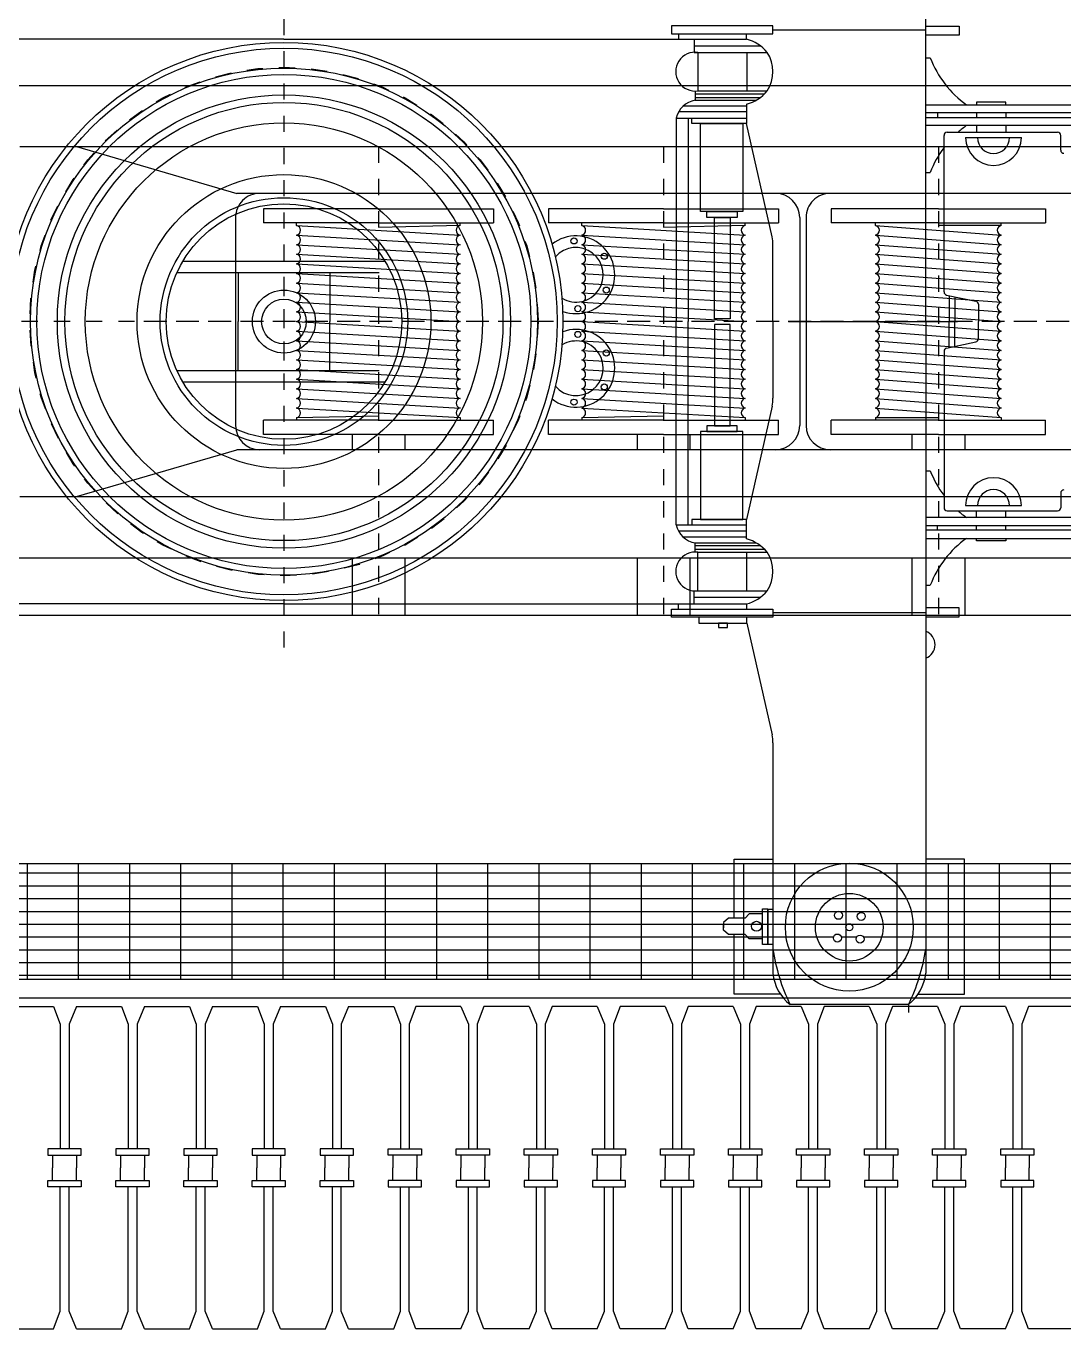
# Model space of a CAD drawing. Header units: millimetres. Extents: x 145 to 546, y 191 to 658.
# Drawn here: x 310.35 to 316.79, y 226.41 to 234.5 of the extents above; entities that cross this region are included whole.
import ezdxf

# ---------------------------------------------------------------- set-up
doc = ezdxf.new("R2010")
doc.units = ezdxf.units.MM
doc.linetypes.add('CENTER', pattern=[50.8, 31.75, -6.35, 6.35, -6.35])
doc.linetypes.add('HIDDEN2', pattern=[0.1875, 0.125, -0.0625])
doc.layers.add('Centerline', color=7, linetype='CENTER')
pattern_1 = [(180, (529425.91, 291695.01), (2e-13, -79.375), []), (270, (529425.9, 291695), (317.5, 6e-13), [])]

# ---------------------------------------------------------------- blocks, each defined once
blk = doc.blocks.new('DEMAG CC8800 TRACTOR TV')
for p, q in [((3982.6, 0), (3982.6, 4043.1)), ((2449.4, 1784), (2449.4, 1752.2)), ((2870.2, 1752.2), (2870.2, 1784)), ((3982.6, 1806.7), (3034.3, 1806.7)), ((0, 1752.2), (-2870.2, 1752.2)), ((0, 1752.2), (2870.2, 1752.2)), ((2546.3, 1752.2), (2546.3, 1669.8)), ((2546.3, 1711), (2956.4, 1711)), ((2546.3, 1669.8), (2999.2, 1669.8)), ((2569.3, 1669.8), (2569.3, 1431.3)), ((2872, 1669.8), (2872, 1431.3)), ((3982.6, 1635.5), (4010.9, 1635.5)), ((2551.7, 1430), (2551.7, 1373.2)), ((2551.7, 1412.4), (2982.2, 1412.4)), ((2551.7, 1390.1), (2956.4, 1390.1)), ((2569.3, 1431.3), (2999.2, 1431.3)), ((2870.2, 1300.3), (2448.9, 1300.3)), ((2870.2, 1336.8), (2477.5, 1336.8)), ((2551.7, 1373.2), (2930.7, 1373.2)), ((2870.2, 1348.9), (2870.2, 1228.5)), ((4056.2, 1294.9), (4056.2, 1266.3)), ((4297, 1294.9), (4297, 1266.3)), ((4479.7, 1294.9), (4479.7, 1266.3)), ((2434.1, 1261.3), (2870.2, 1261.3)), ((2434.1, 1261.3), (2434.1, 0)), ((2508.2, 1261.3), (2508.2, 0)), ((2532.1, 1228.5), (2532.1, 1261.3)), ((2870.2, 1228.5), (2532.1, 1228.5)), ((3028.8, 524.9), (2870.2, 1228.5)), ((4297, 1216.2), (4297, 1174.9)), ((4479.7, 1216.2), (4479.7, 1174.9)), ((4096.3, 183.8), (4096.3, 1154.9)), ((4116.3, 1174.9), (4800.5, 1174.9)), ((4116.3, 1174.9), (4800.5, 1174.9)), ((4230.4, 1142.1), (4576.7, 1142.1)), ((4230.4, 1142.1), (4576.7, 1142.1)), ((4820.5, 1063.6), (4820.5, 1154.9)), ((4820.5, 1063.6), (4820.5, 1154.9)), ((3982.6, 925.7), (4010.9, 925.7)), ((3034.3, 0), (3034.3, 475.5)), ((-627.5, 374.4), (627.5, 374.4)), ((-664.6, 303.7), (590.4, 303.7)), ((-284.3, 303.7), (-284.3, 0)), ((284.3, 303.7), (284.3, 0)), ((4112.2, 164.3), (4293.5, 126.8)), ((4127.9, 161), (4127.9, 0)), ((4163.5, 153.7), (4163.5, 0)), ((4309.5, 107.2), (4309.5, 0)), ((-284.3, -303.7), (-284.3, 0)), ((284.3, -303.7), (284.3, 0)), ((2434.1, -1261.3), (2434.1, 0)), ((2508.2, -1261.3), (2508.2, 0)), ((3034.3, 0), (3034.3, -475.5)), ((3982.6, 0), (3982.6, -4043.1)), ((4127.9, -161), (4127.9, 0)), ((4163.5, -153.7), (4163.5, 0)), ((4309.5, -107.2), (4309.5, 0)), ((4112.2, -164.3), (4293.5, -126.8)), ((4096.3, -183.8), (4096.3, -1154.9)), ((-664.6, -303.7), (590.4, -303.7)), ((-627.5, -374.4), (627.5, -374.4)), ((3028.8, -524.9), (2870.2, -1228.5)), ((3982.6, -925.7), (4010.9, -925.7)), ((4820.5, -1063.6), (4820.5, -1154.9)), ((4820.5, -1063.6), (4820.5, -1154.9)), ((4116.3, -1174.9), (4800.5, -1174.9)), ((4116.3, -1174.9), (4800.5, -1174.9)), ((4230.4, -1142.1), (4576.7, -1142.1)), ((4230.4, -1142.1), (4576.7, -1142.1)), ((4297, -1216.2), (4297, -1174.9)), ((4479.7, -1216.2), (4479.7, -1174.9)), ((2434.1, -1261.3), (2870.2, -1261.3)), ((2870.2, -1228.5), (2532.1, -1228.5)), ((2532.1, -1228.5), (2532.1, -1261.3)), ((2870.2, -1348.9), (2870.2, -1228.5)), ((4056.2, -1294.9), (4056.2, -1266.3)), ((4297, -1294.9), (4297, -1266.3)), ((4479.7, -1294.9), (4479.7, -1266.3)), ((2870.2, -1300.3), (2448.9, -1300.3)), ((2870.2, -1336.8), (2477.5, -1336.8)), ((2551.7, -1430), (2551.7, -1373.2)), ((2551.7, -1373.2), (2930.7, -1373.2)), ((2551.7, -1390.1), (2956.4, -1390.1)), ((2551.7, -1412.4), (2982.2, -1412.4)), ((2569.3, -1669.8), (2569.3, -1431.3)), ((2569.3, -1431.3), (2999.2, -1431.3)), ((2872, -1669.8), (2872, -1431.3)), ((2546.3, -1752.2), (2546.3, -1669.8)), ((2546.3, -1669.8), (2999.2, -1669.8)), ((3982.6, -1635.5), (4010.9, -1635.5)), ((0, -1752.2), (-2870.2, -1752.2)), ((0, -1752.2), (2870.2, -1752.2)), ((2449.4, -1784), (2449.4, -1752.2)), ((2546.3, -1711), (2956.4, -1711)), ((2870.2, -1752.2), (2870.2, -1784)), ((3982.6, -1806.7), (3034.3, -1806.7)), ((2872, -1870.6), (3028.8, -2563.8)), ((3034.3, -2613.3), (3034.3, -4043.1)), ((2793.8, -3700.9), (2793.8, -3335.3)), ((2793.8, -3335.3), (3034.3, -3335.3)), ((4223.1, -3335.3), (3982.6, -3335.3)), ((4223.1, -4173.4), (4223.1, -3335.3)), ((2759.1, -3700.9), (2727.9, -3727.6)), ((2862.5, -3700.9), (2759.1, -3700.9)), ((2887, -3674.3), (2862.5, -3700.9)), ((2970.5, -3674.3), (2887, -3674.3)), ((2727.9, -3727.6), (2727.9, -3762.1)), ((2727.9, -3776.6), (2727.9, -3742.1)), ((2759.1, -3803.2), (2727.9, -3776.6)), ((2862.5, -3803.2), (2759.1, -3803.2)), ((2793.8, -4173.4), (2793.8, -3803.2)), ((2887, -3829.9), (2862.5, -3803.2)), ((2970.5, -3829.9), (2887, -3829.9)), ((3081.2, -4173.4), (2793.8, -4173.4)), ((3935.7, -4173.4), (4223.1, -4173.4)), ((-1710.3, -4250), (-1430.9, -4250)), ((-1430.9, -4250), (-1389, -4359.6)), ((-1430.9, -4250), (-1389, -4359.6)), ((-1287.9, -4250), (-1333.7, -4359.6)), ((-1287.9, -4250), (-1008.5, -4250)), ((-1008.5, -4250), (-966.7, -4359.6)), ((-1008.5, -4250), (-966.7, -4359.6)), ((-865.5, -4250), (-911.4, -4359.6)), ((-865.5, -4250), (-586.1, -4250)), ((-586.1, -4250), (-544.3, -4359.6)), ((-586.1, -4250), (-544.3, -4359.6)), ((-443.1, -4250), (-489, -4359.6)), ((-443.1, -4250), (-163.8, -4250)), ((-163.8, -4250), (-121.9, -4359.6)), ((-163.8, -4250), (-121.9, -4359.6)), ((-20.8, -4250), (-66.6, -4359.6)), ((-20.8, -4250), (258.6, -4250)), ((258.6, -4250), (300.4, -4359.6)), ((258.6, -4250), (300.4, -4359.6)), ((401.6, -4250), (355.8, -4359.6)), ((401.6, -4250), (681, -4250)), ((681, -4250), (722.8, -4359.6)), ((681, -4250), (722.8, -4359.6)), ((819.1, -4250), (777.2, -4359.6)), ((819.1, -4250), (777.2, -4359.6)), ((1098.4, -4250), (819.1, -4250)), ((1098.4, -4250), (1144.3, -4359.6)), ((1241.4, -4250), (1199.6, -4359.6)), ((1241.4, -4250), (1199.6, -4359.6)), ((1520.8, -4250), (1241.4, -4250)), ((1520.8, -4250), (1566.6, -4359.6)), ((1663.8, -4250), (1621.9, -4359.6)), ((1663.8, -4250), (1621.9, -4359.6)), ((1943.2, -4250), (1663.8, -4250)), ((1943.2, -4250), (1989, -4359.6)), ((2086.2, -4250), (2044.3, -4359.6)), ((2086.2, -4250), (2044.3, -4359.6)), ((2365.5, -4250), (2086.2, -4250)), ((2365.5, -4250), (2411.4, -4359.6)), ((2508.5, -4250), (2466.7, -4359.6)), ((2508.5, -4250), (2466.7, -4359.6)), ((2787.9, -4250), (2508.5, -4250)), ((2787.9, -4250), (2833.8, -4359.6)), ((2930.9, -4250), (2889.1, -4359.6)), ((2930.9, -4250), (2889.1, -4359.6)), ((3210.3, -4250), (2930.9, -4250)), ((3875.8, -4237.8), (3141.9, -4237.8)), ((3210.3, -4250), (3256.1, -4359.6)), ((3353.3, -4250), (3311.4, -4359.6)), ((3353.3, -4250), (3311.4, -4359.6)), ((3632.6, -4250), (3353.3, -4250)), ((3632.6, -4250), (3678.5, -4359.6)), ((3775.7, -4250), (3733.8, -4359.6)), ((3775.7, -4250), (3733.8, -4359.6)), ((4055, -4250), (3775.7, -4250)), ((3875.8, -4237.8), (3875.8, -4286.5)), ((4055, -4250), (4100.9, -4359.6)), ((4198, -4250), (4156.2, -4359.6)), ((4198, -4250), (4156.2, -4359.6)), ((4477.4, -4250), (4198, -4250)), ((4477.4, -4250), (4523.2, -4359.6)), ((4620.4, -4250), (4578.6, -4359.6)), ((4620.4, -4250), (4578.6, -4359.6)), ((4899.8, -4250), (4620.4, -4250)), ((-1389, -4359.6), (-1389, -5131.9)), ((-1333.7, -4359.6), (-1333.7, -5131.9)), ((-966.7, -4359.6), (-966.7, -5131.9)), ((-911.4, -4359.6), (-911.4, -5131.9)), ((-544.3, -4359.6), (-544.3, -5131.9)), ((-489, -4359.6), (-489, -5131.9)), ((-121.9, -4359.6), (-121.9, -5131.9)), ((-66.6, -4359.6), (-66.6, -5131.9)), ((300.4, -4359.6), (300.4, -5131.9)), ((355.8, -4359.6), (355.8, -5131.9)), ((722.8, -4359.6), (722.8, -5131.9)), ((777.2, -4359.6), (777.2, -5131.9)), ((1144.3, -4359.6), (1144.3, -5131.9)), ((1199.6, -4359.6), (1199.6, -5131.9)), ((1566.6, -4359.6), (1566.6, -5131.9)), ((1621.9, -4359.6), (1621.9, -5131.9)), ((1989, -4359.6), (1989, -5131.9)), ((2044.3, -4359.6), (2044.3, -5131.9)), ((2411.4, -4359.6), (2411.4, -5131.9)), ((2466.7, -4359.6), (2466.7, -5131.9)), ((2833.8, -4359.6), (2833.8, -5131.9)), ((2889.1, -4359.6), (2889.1, -5131.9)), ((3256.1, -4359.6), (3256.1, -5131.9)), ((3311.4, -4359.6), (3311.4, -5131.9)), ((3678.5, -4359.6), (3678.5, -5131.9)), ((3733.8, -4359.6), (3733.8, -5131.9)), ((4100.9, -4359.6), (4100.9, -5131.9)), ((4156.2, -4359.6), (4156.2, -5131.9)), ((4523.2, -4359.6), (4523.2, -5131.9)), ((4578.6, -4359.6), (4578.6, -5131.9)), ((-1436.1, -5171.4), (-1436.1, -5250)), ((-1436.1, -5171.4), (-1436.1, -5250)), ((-1287.6, -5171.4), (-1287.6, -5250)), ((-1013.7, -5171.4), (-1013.7, -5250)), ((-1013.7, -5171.4), (-1013.7, -5250)), ((-865.2, -5171.4), (-865.2, -5250)), ((-591.4, -5171.4), (-591.4, -5250)), ((-591.4, -5171.4), (-591.4, -5250)), ((-442.9, -5171.4), (-442.9, -5250)), ((-169, -5171.4), (-169, -5250)), ((-169, -5171.4), (-169, -5250)), ((-20.5, -5171.4), (-20.5, -5250)), ((253.4, -5171.4), (253.4, -5250)), ((253.4, -5171.4), (253.4, -5250)), ((401.9, -5171.4), (401.9, -5250)), ((675.8, -5171.4), (675.8, -5250)), ((824.3, -5171.4), (824.3, -5250)), ((824.3, -5171.4), (824.3, -5250)), ((1098.1, -5171.4), (1098.1, -5250)), ((1246.6, -5171.4), (1246.6, -5250)), ((1246.6, -5171.4), (1246.6, -5250)), ((1520.5, -5171.4), (1520.5, -5250)), ((1669, -5171.4), (1669, -5250)), ((1669, -5171.4), (1669, -5250)), ((1942.9, -5171.4), (1942.9, -5250)), ((2091.4, -5171.4), (2091.4, -5250)), ((2091.4, -5171.4), (2091.4, -5250)), ((2365.3, -5171.4), (2365.3, -5250)), ((2513.7, -5171.4), (2513.7, -5250)), ((2513.7, -5171.4), (2513.7, -5250)), ((2787.6, -5171.4), (2787.6, -5250)), ((2936.1, -5171.4), (2936.1, -5250)), ((2936.1, -5171.4), (2936.1, -5250)), ((3210, -5171.4), (3210, -5250)), ((3358.5, -5171.4), (3358.5, -5250)), ((3358.5, -5171.4), (3358.5, -5250)), ((3632.4, -5171.4), (3632.4, -5250)), ((3780.9, -5171.4), (3780.9, -5250)), ((3780.9, -5171.4), (3780.9, -5250)), ((4054.7, -5171.4), (4054.7, -5250)), ((4203.2, -5171.4), (4203.2, -5250)), ((4203.2, -5171.4), (4203.2, -5250)), ((4477.1, -5171.4), (4477.1, -5250)), ((4625.6, -5171.4), (4625.6, -5250)), ((4625.6, -5171.4), (4625.6, -5250)), ((-1436.1, -5328.6), (-1436.1, -5250)), ((-1436.1, -5328.6), (-1436.1, -5250)), ((-1287.6, -5328.6), (-1287.6, -5250)), ((-1013.7, -5328.6), (-1013.7, -5250)), ((-1013.7, -5328.6), (-1013.7, -5250)), ((-865.2, -5328.6), (-865.2, -5250)), ((-591.4, -5328.6), (-591.4, -5250)), ((-591.4, -5328.6), (-591.4, -5250)), ((-442.9, -5328.6), (-442.9, -5250)), ((-169, -5328.6), (-169, -5250)), ((-169, -5328.6), (-169, -5250)), ((-20.5, -5328.6), (-20.5, -5250)), ((253.4, -5328.6), (253.4, -5250)), ((253.4, -5328.6), (253.4, -5250)), ((401.9, -5328.6), (401.9, -5250)), ((675.8, -5328.6), (675.8, -5250)), ((824.3, -5328.6), (824.3, -5250)), ((824.3, -5328.6), (824.3, -5250)), ((1098.1, -5328.6), (1098.1, -5250)), ((1246.6, -5328.6), (1246.6, -5250)), ((1246.6, -5328.6), (1246.6, -5250)), ((1520.5, -5328.6), (1520.5, -5250)), ((1669, -5328.6), (1669, -5250)), ((1669, -5328.6), (1669, -5250)), ((1942.9, -5328.6), (1942.9, -5250)), ((2091.4, -5328.6), (2091.4, -5250)), ((2091.4, -5328.6), (2091.4, -5250)), ((2365.3, -5328.6), (2365.3, -5250)), ((2513.7, -5328.6), (2513.7, -5250)), ((2513.7, -5328.6), (2513.7, -5250)), ((2787.6, -5328.6), (2787.6, -5250)), ((2936.1, -5328.6), (2936.1, -5250)), ((2936.1, -5328.6), (2936.1, -5250)), ((3210, -5328.6), (3210, -5250)), ((3358.5, -5328.6), (3358.5, -5250)), ((3358.5, -5328.6), (3358.5, -5250)), ((3632.4, -5328.6), (3632.4, -5250)), ((3780.9, -5328.6), (3780.9, -5250)), ((3780.9, -5328.6), (3780.9, -5250)), ((4054.7, -5328.6), (4054.7, -5250)), ((4203.2, -5328.6), (4203.2, -5250)), ((4203.2, -5328.6), (4203.2, -5250)), ((4477.1, -5328.6), (4477.1, -5250)), ((4625.6, -5328.6), (4625.6, -5250)), ((4625.6, -5328.6), (4625.6, -5250)), ((-1389, -6140.4), (-1389, -5368.1)), ((-1333.7, -6140.4), (-1333.7, -5368.1)), ((-966.7, -6140.4), (-966.7, -5368.1)), ((-911.4, -6140.4), (-911.4, -5368.1)), ((-544.3, -6140.4), (-544.3, -5368.1)), ((-489, -6140.4), (-489, -5368.1)), ((-121.9, -6140.4), (-121.9, -5368.1)), ((-66.6, -6140.4), (-66.6, -5368.1)), ((300.4, -6140.4), (300.4, -5368.1)), ((355.8, -6140.4), (355.8, -5368.1)), ((722.8, -6140.4), (722.8, -5368.1)), ((777.2, -6140.4), (777.2, -5368.1)), ((1144.3, -6140.4), (1144.3, -5368.1)), ((1199.6, -6140.4), (1199.6, -5368.1)), ((1566.6, -6140.4), (1566.6, -5368.1)), ((1621.9, -6140.4), (1621.9, -5368.1)), ((1989, -6140.4), (1989, -5368.1)), ((2044.3, -6140.4), (2044.3, -5368.1)), ((2411.4, -6140.4), (2411.4, -5368.1)), ((2466.7, -6140.4), (2466.7, -5368.1)), ((2833.8, -6140.4), (2833.8, -5368.1)), ((2889.1, -6140.4), (2889.1, -5368.1)), ((3256.1, -6140.4), (3256.1, -5368.1)), ((3311.4, -6140.4), (3311.4, -5368.1)), ((3678.5, -6140.4), (3678.5, -5368.1)), ((3733.8, -6140.4), (3733.8, -5368.1)), ((4100.9, -6140.4), (4100.9, -5368.1)), ((4156.2, -6140.4), (4156.2, -5368.1)), ((4523.2, -6140.4), (4523.2, -5368.1)), ((4578.6, -6140.4), (4578.6, -5368.1)), ((-1430.9, -6250), (-1389, -6140.4)), ((-1430.9, -6250), (-1389, -6140.4)), ((-1287.9, -6250), (-1333.7, -6140.4)), ((-1008.5, -6250), (-966.7, -6140.4)), ((-1008.5, -6250), (-966.7, -6140.4)), ((-865.5, -6250), (-911.4, -6140.4)), ((-586.1, -6250), (-544.3, -6140.4)), ((-586.1, -6250), (-544.3, -6140.4)), ((-443.1, -6250), (-489, -6140.4)), ((-163.8, -6250), (-121.9, -6140.4)), ((-163.8, -6250), (-121.9, -6140.4)), ((-20.8, -6250), (-66.6, -6140.4)), ((258.6, -6250), (300.4, -6140.4)), ((258.6, -6250), (300.4, -6140.4)), ((401.6, -6250), (355.8, -6140.4)), ((681, -6250), (722.8, -6140.4)), ((681, -6250), (722.8, -6140.4)), ((819.1, -6250), (777.2, -6140.4)), ((819.1, -6250), (777.2, -6140.4)), ((1098.4, -6250), (1144.3, -6140.4)), ((1241.4, -6250), (1199.6, -6140.4)), ((1241.4, -6250), (1199.6, -6140.4)), ((1520.8, -6250), (1566.6, -6140.4)), ((1663.8, -6250), (1621.9, -6140.4)), ((1663.8, -6250), (1621.9, -6140.4)), ((1943.2, -6250), (1989, -6140.4)), ((2086.2, -6250), (2044.3, -6140.4)), ((2086.2, -6250), (2044.3, -6140.4)), ((2365.5, -6250), (2411.4, -6140.4)), ((2508.5, -6250), (2466.7, -6140.4)), ((2508.5, -6250), (2466.7, -6140.4)), ((2787.9, -6250), (2833.8, -6140.4)), ((2930.9, -6250), (2889.1, -6140.4)), ((2930.9, -6250), (2889.1, -6140.4)), ((3210.3, -6250), (3256.1, -6140.4)), ((3353.3, -6250), (3311.4, -6140.4)), ((3353.3, -6250), (3311.4, -6140.4)), ((3632.6, -6250), (3678.5, -6140.4)), ((3775.7, -6250), (3733.8, -6140.4)), ((3775.7, -6250), (3733.8, -6140.4)), ((4055, -6250), (4100.9, -6140.4)), ((4198, -6250), (4156.2, -6140.4)), ((4198, -6250), (4156.2, -6140.4)), ((4477.4, -6250), (4523.2, -6140.4)), ((4620.4, -6250), (4578.6, -6140.4)), ((4620.4, -6250), (4578.6, -6140.4)), ((-1710.3, -6250), (-1430.9, -6250)), ((-1287.9, -6250), (-1008.5, -6250)), ((-865.5, -6250), (-586.1, -6250)), ((-443.1, -6250), (-163.8, -6250)), ((-20.8, -6250), (258.6, -6250)), ((401.6, -6250), (681, -6250)), ((1098.4, -6250), (819.1, -6250)), ((1520.8, -6250), (1241.4, -6250)), ((1943.2, -6250), (1663.8, -6250)), ((2365.5, -6250), (2086.2, -6250)), ((2787.9, -6250), (2508.5, -6250)), ((3210.3, -6250), (2930.9, -6250)), ((3632.6, -6250), (3353.3, -6250)), ((4055, -6250), (3775.7, -6250)), ((4477.4, -6250), (4198, -6250)), ((4899.8, -6250), (4620.4, -6250))]:
    blk.add_line(p, q)
for points in [[(3034.3, 1834), (2405.3, 1834), (2405.3, 1784), (3034.3, 1784)], [(3982.6, 1832.5), (4189.9, 1832.5), (4189.9, 1776.9), (3982.6, 1776.9)], [(3982.6, 1345), (5952.3, 1345), (5952.3, 1294.9), (3982.6, 1294.9)], [(4297, 1345), (4479.7, 1345), (4479.7, 1360.8), (4297, 1360.8)], [(2586, 1228.5), (2848.7, 1228.5), (2848.7, 682.1), (2586, 682.1)], [(3982.6, 1266.3), (5952.3, 1266.3), (5952.3, 1216.2), (3982.6, 1216.2)], [(2625.1, 682.1), (2811.8, 682.1), (2811.8, 646.1), (2625.1, 646.1)], [(2671, 646.1), (2768.5, 646.1), (2768.5, 17.8), (2671, 17.8)], [(2671, -646.1), (2768.5, -646.1), (2768.5, -17.8), (2671, -17.8)], [(2625.1, -682.1), (2811.8, -682.1), (2811.8, -646.1), (2625.1, -646.1)], [(2586, -1228.5), (2848.7, -1228.5), (2848.7, -682.1), (2586, -682.1)], [(3982.6, -1266.3), (5952.3, -1266.3), (5952.3, -1216.2), (3982.6, -1216.2)], [(3982.6, -1345), (5952.3, -1345), (5952.3, -1294.9), (3982.6, -1294.9)], [(4297, -1345), (4479.7, -1345), (4479.7, -1360.8), (4297, -1360.8)], [(3982.6, -1832.5), (4189.9, -1832.5), (4189.9, -1776.9), (3982.6, -1776.9)], [(3034.3, -1834), (2405.3, -1834), (2405.3, -1784), (3034.3, -1784)], [(2574, -1870.6), (2872, -1870.6), (2872, -1834), (2574, -1834)], [(2697, -1899), (2752.2, -1899), (2752.2, -1870.6), (2697, -1870.6)], [(3003.5, -3865.8), (2970.5, -3865.8), (2970.5, -3643.9), (3003.5, -3643.9)], [(3034.3, -3865.8), (3003.5, -3865.8), (3003.5, -3644.9), (3034.3, -3644.9)], [(-1465, -5131.9), (-1465, -5171.4), (-1258.7, -5171.4), (-1258.7, -5131.9)], [(-1042.7, -5131.9), (-1042.7, -5171.4), (-836.3, -5171.4), (-836.3, -5131.9)], [(-620.3, -5131.9), (-620.3, -5171.4), (-413.9, -5171.4), (-413.9, -5131.9)], [(-197.9, -5131.9), (-197.9, -5171.4), (8.5, -5171.4), (8.5, -5131.9)], [(224.5, -5131.9), (224.5, -5171.4), (430.8, -5171.4), (430.8, -5131.9)], [(853.2, -5131.9), (853.2, -5171.4), (646.8, -5171.4), (646.8, -5131.9)], [(1275.6, -5131.9), (1275.6, -5171.4), (1069.2, -5171.4), (1069.2, -5131.9)], [(1697.9, -5131.9), (1697.9, -5171.4), (1491.6, -5171.4), (1491.6, -5131.9)], [(2120.3, -5131.9), (2120.3, -5171.4), (1913.9, -5171.4), (1913.9, -5131.9)], [(2542.7, -5131.9), (2542.7, -5171.4), (2336.3, -5171.4), (2336.3, -5131.9)], [(2965.1, -5131.9), (2965.1, -5171.4), (2758.7, -5171.4), (2758.7, -5131.9)], [(3387.4, -5131.9), (3387.4, -5171.4), (3181.1, -5171.4), (3181.1, -5131.9)], [(3809.8, -5131.9), (3809.8, -5171.4), (3603.4, -5171.4), (3603.4, -5131.9)], [(4232.2, -5131.9), (4232.2, -5171.4), (4025.8, -5171.4), (4025.8, -5131.9)], [(4654.5, -5131.9), (4654.5, -5171.4), (4448.2, -5171.4), (4448.2, -5131.9)], [(-1465, -5368.1), (-1465, -5328.6), (-1258.7, -5328.6), (-1258.7, -5368.1)], [(-1042.7, -5368.1), (-1042.7, -5328.6), (-836.3, -5328.6), (-836.3, -5368.1)], [(-620.3, -5368.1), (-620.3, -5328.6), (-413.9, -5328.6), (-413.9, -5368.1)], [(-197.9, -5368.1), (-197.9, -5328.6), (8.5, -5328.6), (8.5, -5368.1)], [(224.5, -5368.1), (224.5, -5328.6), (430.8, -5328.6), (430.8, -5368.1)], [(853.2, -5368.1), (853.2, -5328.6), (646.8, -5328.6), (646.8, -5368.1)], [(1275.6, -5368.1), (1275.6, -5328.6), (1069.2, -5328.6), (1069.2, -5368.1)], [(1697.9, -5368.1), (1697.9, -5328.6), (1491.6, -5328.6), (1491.6, -5368.1)], [(2120.3, -5368.1), (2120.3, -5328.6), (1913.9, -5328.6), (1913.9, -5368.1)], [(2542.7, -5368.1), (2542.7, -5328.6), (2336.3, -5328.6), (2336.3, -5368.1)], [(2965.1, -5368.1), (2965.1, -5328.6), (2758.7, -5328.6), (2758.7, -5368.1)], [(3387.4, -5368.1), (3387.4, -5328.6), (3181.1, -5328.6), (3181.1, -5368.1)], [(3809.8, -5368.1), (3809.8, -5328.6), (3603.4, -5328.6), (3603.4, -5368.1)], [(4232.2, -5368.1), (4232.2, -5328.6), (4025.8, -5328.6), (4025.8, -5368.1)], [(4654.5, -5368.1), (4654.5, -5328.6), (4448.2, -5328.6), (4448.2, -5368.1)]]:
    blk.add_lwpolyline(points, close=True)
for centre, radius in [((0, 0), 1731.7), ((0, 0), 1695.5), ((0, 0), 1572.5), ((0, 0), 1532.8), ((0, 0), 1406.2), ((0, 0), 1359.2), ((0, 0), 1232.6), ((0, 0), 911.8), ((0, 0), 768.2), ((0, 0), 730.7), ((1799.9, 500.1), 18.9), ((1987.8, 405.4), 18.9), ((0, 0), 195.5), ((0, 0), 195.5), ((1999.8, 195.3), 18.9), ((0, 0), 138.8), ((0, 0), 138.8), ((1823.8, 79.9), 18.9), ((1823.8, -79.9), 18.9), ((1999.8, -195.3), 18.9), ((1987.8, -405.4), 18.9), ((1799.9, -500.1), 18.9), ((3508.4, -3757.6), 396.8), ((3508.4, -3757.6), 210), ((3441.3, -3683.8), 24.9), ((3582.2, -3690.5), 24.9), ((2932.6, -3752.1), 31.1), ((3508.4, -3757.6), 21.9), ((3434.7, -3824.7), 24.9), ((3575.5, -3831.3), 24.9)]:
    blk.add_circle(centre, radius)
for centre, radius, start, end in [((2810.9, 1517.1), 242.5, 39.03894, 75.84363), ((2551.7, 1550.5), 120.5, 81.62398, 278.37602), ((2814.2, 1550.5), 220.1, 327.19814, 32.80186), ((4611, 1868.1), 643.6, 201.18236, 234.36356), ((2810.9, 1584), 242.5, 284.15637, 320.96106), ((2576.1, 1229.7), 145.5, 99.62934, 167.45408), ((4611, 693.1), 643.6, 125.63644, 131.528), ((4116.3, 1154.9), 20, 90, 180), ((4403.6, 1142.1), 173.1, 180, 0), ((4403.6, 1142.1), 173.1, 180, 0), ((4403.6, 1142.1), 99.3, 180, 0), ((4403.6, 1142.1), 99.3, 180, 0), ((4800.5, 1154.9), 20, 0, 90), ((4800.5, 1154.9), 20, 0, 90), ((4611, 693.1), 643.6, 143.10459, 158.81764), ((4840.5, 1063.6), 20, 180, 270), ((4840.5, 1063.6), 20, 180, 270), ((1811.9, 290), 241.1, 250.276, 127.91145), ((2809.7, 475.5), 224.6, 0, 12.70568), ((1811.9, 290), 169.5, 239.43706, 138.75039), ((4116.3, 183.8), 20, 180, 258.31189), ((4289.5, 107.2), 20, 0, 78.31189), ((1811.9, -290), 241.1, 232.08855, 109.724), ((1811.9, -290), 169.5, 221.24961, 120.56294), ((4289.5, -107.2), 20, 281.68811, 0), ((4116.3, -183.8), 20, 101.68811, 180), ((2809.7, -475.5), 224.6, 347.29432, 0), ((4611, -693.1), 643.6, 201.18236, 216.89541), ((4403.6, -1142.1), 173.1, 0, 180), ((4403.6, -1142.1), 173.1, 0, 180), ((4403.6, -1142.1), 99.3, 0, 180), ((4403.6, -1142.1), 99.3, 0, 180), ((4840.5, -1063.6), 20, 90, 180), ((4840.5, -1063.6), 20, 90, 180), ((4116.3, -1154.9), 20, 180, 270), ((4611, -693.1), 643.6, 228.472, 234.36356), ((4800.5, -1154.9), 20, 270, 0), ((4800.5, -1154.9), 20, 270, 0), ((2576.1, -1229.7), 145.5, 192.54592, 260.37066), ((2810.9, -1584), 242.5, 39.03894, 75.84363), ((4611, -1868.1), 643.6, 125.63644, 158.81764), ((2551.7, -1550.5), 120.5, 81.62398, 278.37602), ((2814.2, -1550.5), 220.1, 327.19814, 32.80186), ((2810.9, -1517.1), 242.5, 284.15637, 320.96106), ((3953.7, -2005.2), 87.6, 289.22185, 70.77815), ((2809.7, -2613.3), 224.6, 0, 12.74594), ((4203, -3720), 1181.4, 188.41859, 205.99532), ((2813.9, -3720), 1181.4, 334.00468, 351.58141), ((3316.1, -4015.2), 283.2, 185.64107, 231.82708), ((3700.7, -4015.2), 283.2, 308.17292, 354.35893)]:
    blk.add_arc(centre, radius, start, end)
at = {"layer": 'Centerline'}
for p, q in [((0, 2077), (0, -2077)), ((5872.3, 0), (-5872.3, 0))]:
    blk.add_line(p, q, dxfattribs=at)
blk = doc.blocks.new('DEMAG CC8800 PLATFORM TV')
h = blk.add_hatch()
h.set_pattern_fill('GRATE', color=256, scale=100, angle=-180, style=0)
h.set_pattern_definition(pattern_1)
h.paths.add_polyline_path([(-6212.3, 3459.1), (-6254.3, 3459.1), (-6254.3, 3363), (-4223.1, 3363), (-4223.1, 4079), (-6399.4, 4079), (-6318.3, 4016.5), (-6164.3, 4016.5), (-6164.3, 3764.3), (-6212.3, 3764.3)])
h.paths.add_polyline_path([(-6812.3, 3363), (-6254.3, 3363), (-6254.3, 3459.1), (-6812.3, 3459.1)])
h.paths.add_polyline_path([(-6812.3, 3459.1), (-6212.3, 3459.1), (-6212.3, 3764.3), (-6812.3, 3764.3)])
h.paths.add_polyline_path([(-6812.3, 3764.3), (-6164.3, 3764.3), (-6164.3, 4016.5), (-6812.3, 4016.5)])
h.paths.add_polyline_path([(-6812.3, 4016.5), (-6318.3, 4016.5), (-6399.4, 4079), (-6812.3, 4079)])
h = blk.add_hatch()
h.set_pattern_fill('GRATE', color=256, scale=100, angle=-180, style=0)
h.set_pattern_definition(pattern_1)
h.paths.add_polyline_path([(-3034.3, 3363), (-2793.8, 3363), (-2793.8, 3700.9), (-2862.5, 3700.9), (-2887, 3674.3), (-2970.5, 3674.3), (-2970.5, 3643.9), (-3003.5, 3643.9), (-3003.5, 3644.9), (-3034.3, 3644.9)])
h.paths.add_polyline_path([(-2970.5, 3674.3), (-2887, 3674.3), (-2862.5, 3700.9), (-2759.1, 3700.9), (-2727.9, 3727.6), (-2727.9, 3762.1), (-2727.9, 3776.6), (-2759.1, 3803.2), (-2862.5, 3803.2), (-2887, 3829.9), (-2970.5, 3829.9)])
h.paths.add_polyline_path([(-2963.8, 3752.1, -1), (-2901.5, 3752.1, -1)], flags=0)
h.paths.add_polyline_path([(-2963.8, 3752.1, 1), (-2901.5, 3752.1, 1)], flags=16)
h.paths.add_polyline_path([(-3003.5, 3643.9), (-2970.5, 3643.9), (-2970.5, 3865.8), (-3003.5, 3865.8)])
h.paths.add_polyline_path([(-3034.3, 3644.9), (-3003.5, 3644.9), (-3003.5, 3865.8), (-3034.3, 3865.8)])
h.paths.add_polyline_path([(-3034.3, 3865.8), (-3003.5, 3865.8), (-2970.5, 3865.8), (-2970.5, 3829.9), (-2887, 3829.9), (-2862.5, 3803.2), (-2793.8, 3803.2), (-2793.8, 4079), (-3040.2, 4079, -0.032226), (-3034.3, 4043.1)])
h.paths.add_polyline_path([(-3467.3, 3363), (-3034.3, 3363), (-3034.3, 3893, 0.040479), (-3077.4, 4079), (-3275.9, 4079, -0.240611), (-3111.7, 3757.6, -0.384086)])
h.paths.add_polyline_path([(-3034.3, 3893), (-3034.3, 4043.1, 0.032226), (-3040.2, 4079), (-3077.4, 4079, -0.040479)], flags=17)
h.paths.add_polyline_path([(-3905.2, 3757.6, 0.384086), (-3549.6, 3363), (-3467.3, 3363, 0.384086), (-3111.7, 3757.6, 0.240611), (-3275.9, 4079), (-3741, 4079, 0.240611)])
h.paths.add_polyline_path([(-3298.4, 3757.6, -1), (-3718.5, 3757.6, -1)], flags=16)
h.paths.add_polyline_path([(-3409.8, 3824.7, -1), (-3459.6, 3824.7, -1.000002)], flags=16)
h.paths.add_polyline_path([(-3416.4, 3683.8, -1), (-3466.3, 3683.8, -1.000002)], flags=16)
h.paths.add_polyline_path([(-3486.5, 3757.6, -1), (-3530.3, 3757.6, -1)], flags=0)
h.paths.add_polyline_path([(-3550.6, 3831.3, -1), (-3600.4, 3831.3, -1.000002)], flags=16)
h.paths.add_polyline_path([(-3557.3, 3690.5, -1), (-3607.1, 3690.5, -1.000002)], flags=16)
h.paths.add_polyline_path([(-3459.6, 3824.7, 1), (-3409.8, 3824.7, 1)], flags=0)
h.paths.add_polyline_path([(-3416.4, 3683.8, 1), (-3466.3, 3683.8, 1.000002)], flags=16)
h.paths.add_polyline_path([(-3486.5, 3757.6, 1), (-3530.3, 3757.6, 1)], flags=0)
h.paths.add_polyline_path([(-3607.1, 3690.5, 1), (-3557.3, 3690.5, 1)], flags=0)
h.paths.add_polyline_path([(-3600.4, 3831.3, 1), (-3550.6, 3831.3, 1)], flags=0)
h.paths.add_polyline_path([(-3718.5, 3757.6, 1), (-3298.4, 3757.6, 1)], flags=0)
h.paths.add_polyline_path([(-3459.6, 3824.7, -1), (-3409.8, 3824.7, -1)], flags=0)
h.paths.add_polyline_path([(-3600.4, 3831.3, -1), (-3550.6, 3831.3, -1)], flags=0)
h.paths.add_polyline_path([(-3982.6, 3363), (-3549.6, 3363, -0.384086), (-3905.2, 3757.6, -0.240611), (-3741, 4079), (-3939.4, 4079, 0.040479), (-3982.6, 3893)])
h.paths.add_polyline_path([(-4223.1, 3363), (-3982.6, 3363), (-3982.6, 4043.1, -0.032226), (-3976.7, 4079), (-4223.1, 4079)])
h.paths.add_polyline_path([(-3982.6, 4043.1), (-3982.6, 3893, -0.040479), (-3939.4, 4079), (-3976.7, 4079, 0.032226)], flags=17)
h = blk.add_hatch()
h.set_pattern_fill('GRATE', color=256, scale=100, angle=-180, style=0)
h.set_pattern_definition(pattern_1)
h.paths.add_polyline_path([(-2759.1, 3700.9), (-2793.8, 3700.9), (-2793.8, 3363), (2521.7, 3363), (2521.7, 4079), (-2793.8, 4079), (-2793.8, 3803.2), (-2759.1, 3803.2), (-2727.9, 3776.6), (-2727.9, 3742.1), (-2727.9, 3727.6)])
for p, q in [((6083.5, 4196.5), (-6812.3, 4196.5)), ((5959.7, 4079), (-6812.3, 4079)), ((-4224.8, 1465), (-4224.8, 1823.3)), ((-3897.2, 1465), (-3897.2, 1823.3)), ((-2518.7, 1465), (-2518.7, 1823.3)), ((-2191.2, 1465), (-2191.2, 1823.3)), ((-750, 1465), (-750, 1823.3)), ((-422.4, 1465), (-422.4, 1823.3)), ((1790, 1465), (-8392.3, 1465)), ((1640, 1085), (-8392.3, 1085)), ((1287.9, 1085), (293.1, 795)), ((-8392.3, 795), (293.1, 795)), ((-4224.8, 700), (-4224.8, 795)), ((-3897.2, 700), (-3897.2, 795)), ((-2518.7, 700), (-2518.7, 795)), ((-2191.2, 700), (-2191.2, 795)), ((-750, 700), (-750, 795)), ((-422.4, 700), (-422.4, 795)), ((-4726.7, 700), (-4726.7, 612.5)), ((-4061, 700), (-4726.7, 700)), ((-4061, 700), (-3395.3, 700)), ((-3395.3, 700), (-3395.3, 612.5)), ((-2354.9, 700), (-3068.6, 700)), ((-3068.6, 700), (-3068.6, 612.5)), ((-2354.9, 700), (-1641.3, 700)), ((-1641.3, 700), (-1641.3, 612.5)), ((-586.2, 700), (-1299.9, 700)), ((-1299.9, 700), (-1299.9, 612.5)), ((-586.2, 700), (127.5, 700)), ((127.5, 700), (127.5, 612.5)), ((-4061, 612.5), (-4726.7, 612.5)), ((-4451.7, 596), (-4451.7, 612.5)), ((-3670.3, 536.4), (-4451.7, 596)), ((-4061, 612.5), (-3395.3, 612.5)), ((-3670.3, 596), (-4061, 596)), ((-3670.3, 596), (-3670.3, 612.5)), ((-3240.3, -645), (-3240.3, 645)), ((-3200.6, -645), (-3200.6, 645)), ((-2354.9, 612.5), (-3068.6, 612.5)), ((-2862.3, 596), (-2862.3, 612.5)), ((-1847.6, 536.4), (-2862.3, 596)), ((-2354.9, 612.5), (-1641.3, 612.5)), ((-1847.6, 596), (-2354.9, 585.6)), ((-1847.6, 596), (-1847.6, 612.5)), ((-586.2, 612.5), (-1299.9, 612.5)), ((-1093.6, 596), (-1093.6, 612.5)), ((-78.9, 536.4), (-1093.5, 596)), ((-586.2, 612.5), (127.5, 612.5)), ((-78.9, 596), (-586.2, 585.6)), ((-78.9, 596), (-78.9, 612.5)), ((300.4, -645), (300.4, 645)), ((-3670.3, 476.8), (-4451.7, 536.4)), ((-1847.6, 476.8), (-2862.3, 536.4)), ((-78.9, 476.8), (-1093.5, 536.4)), ((-3670.3, 417.2), (-4451.7, 476.8)), ((-3670.3, 357.6), (-4451.7, 417.2)), ((-1847.6, 417.2), (-2862.3, 476.8)), ((-1847.6, 357.6), (-2862.3, 417.2)), ((-78.9, 357.6), (-1093.6, 417.2)), ((-78.9, 417.2), (-1093.5, 476.8)), ((-3670.3, 298), (-4451.7, 357.6)), ((-1847.6, 298), (-2862.3, 357.6)), ((-78.9, 298), (-1093.5, 357.6)), ((-3670.3, 238.4), (-4451.7, 298)), ((-1847.6, 238.4), (-2862.3, 298)), ((-78.9, 238.4), (-1093.5, 298)), ((-3670.3, 178.8), (-4451.7, 238.4)), ((-3670.3, 119.2), (-4451.7, 178.8)), ((-1847.6, 178.8), (-2862.3, 238.4)), ((-1847.6, 119.2), (-2862.3, 178.8)), ((-78.9, 178.8), (-1093.5, 238.4)), ((-78.9, 119.2), (-1093.5, 178.8)), ((-3670.3, 59.6), (-4451.7, 119.2)), ((-1847.6, 59.6), (-2862.3, 119.2)), ((-78.9, 59.6), (-1093.5, 119.2)), ((-3670.3, 0), (-4451.7, 59.6)), ((-3670.3, -59.6), (-4451.7, 0)), ((-3130.3, 0), (-4180.3, 0)), ((-1847.6, 0), (-2862.3, 59.6)), ((-1847.6, -59.6), (-2862.3, 0)), ((-78.9, 0), (-1093.5, 59.6)), ((-78.9, -59.6), (-1093.5, 0)), ((-3670.3, -119.2), (-4451.7, -59.6)), ((-1847.6, -119.2), (-2862.3, -59.6)), ((-78.9, -119.2), (-1093.5, -59.6)), ((-3670.3, -178.8), (-4451.7, -119.2)), ((-1847.6, -178.8), (-2862.3, -119.2)), ((-78.9, -178.8), (-1093.6, -119.2)), ((-3670.3, -238.4), (-4451.7, -178.8)), ((-3670.3, -298), (-4451.7, -238.4)), ((-1847.6, -238.4), (-2862.3, -178.8)), ((-1847.6, -298), (-2862.3, -238.4)), ((-78.9, -238.4), (-1093.5, -178.8)), ((-78.9, -298), (-1093.5, -238.4)), ((-3670.3, -357.6), (-4451.7, -298)), ((-1847.6, -357.6), (-2862.3, -298)), ((-78.9, -357.6), (-1093.6, -298)), ((-3670.3, -417.2), (-4451.7, -357.6)), ((-1847.6, -417.2), (-2862.3, -357.6)), ((-78.9, -417.2), (-1093.6, -357.6)), ((-3670.3, -476.8), (-4451.7, -417.2)), ((-3670.3, -536.4), (-4451.7, -476.8)), ((-1847.6, -476.8), (-2862.3, -417.2)), ((-1847.6, -536.4), (-2862.3, -476.8)), ((-78.9, -476.8), (-1093.6, -417.2)), ((-78.9, -536.4), (-1093.6, -476.8)), ((-3670.3, -596), (-4451.7, -536.4)), ((-1847.6, -596), (-2862.3, -536.4)), ((-78.9, -596), (-1093.6, -536.4)), ((-4726.7, -700), (-4726.7, -612.5)), ((-4061, -612.5), (-4726.7, -612.5)), ((-4451.7, -596), (-4451.7, -612.5)), ((-4451.7, -596), (-4061, -596)), ((-4061, -612.5), (-3395.3, -612.5)), ((-3670.3, -596), (-3670.3, -612.5)), ((-3395.3, -700), (-3395.3, -612.5)), ((-3068.6, -700), (-3068.6, -612.5)), ((-2354.9, -612.5), (-3068.6, -612.5)), ((-2862.3, -596), (-2354.9, -584)), ((-2862.3, -596), (-2862.3, -612.5)), ((-2354.9, -612.5), (-1641.3, -612.5)), ((-1847.6, -596), (-1847.6, -612.5)), ((-1641.3, -700), (-1641.3, -612.5)), ((-1299.9, -700), (-1299.9, -612.5)), ((-586.2, -612.5), (-1299.9, -612.5)), ((-1093.6, -596), (-586.2, -584)), ((-1093.6, -596), (-1093.6, -612.5)), ((-586.2, -612.5), (127.5, -612.5)), ((-78.9, -596), (-78.9, -612.5)), ((127.5, -700), (127.5, -612.5)), ((-4061, -700), (-4726.7, -700)), ((-4061, -700), (-3395.3, -700)), ((-2354.9, -700), (-3068.6, -700)), ((-2354.9, -700), (-1641.3, -700)), ((-586.2, -700), (-1299.9, -700)), ((-586.2, -700), (127.5, -700)), ((-8392.3, -795), (293.1, -795)), ((1287.9, -1085), (293.1, -795)), ((1640, -1085), (-8392.3, -1085)), ((1790, -1465), (-8392.3, -1465))]:
    blk.add_line(p, q)
blk.add_lwpolyline([(5250, 3363), (-6812.3, 3363), (-6812.3, 1823.3), (5250, 1823.3, 0.414214), (5350, 1923.3), (5350, 3263, 0.414214)], format="xyb", close=True)
blk.add_lwpolyline([(5133.5, 3363), (-6812.3, 3363), (-6812.3, 1823.3), (5133.5, 1823.3)], close=True)
at = {"color": 9, "linetype": 'HIDDEN2'}
blk.add_circle((0, 0), 1577.3, dxfattribs=at)
for centre, radius, start, end in [((-3390.3, 645), 150, 0, 90), ((-3050.6, 645), 150, 90, 180), ((150.4, 645), 150, 0, 90), ((-4457.5, 566.2), 30.4, 281.01437, 78.98563), ((-3664.5, 566.2), 30.4, 101.01437, 258.98563), ((-2868.1, 566.2), 30.4, 281.01437, 78.98563), ((-1841.8, 566.2), 30.4, 101.01437, 258.98563), ((-1099.4, 566.2), 30.4, 281.01437, 78.98563), ((-73.1, 566.2), 30.4, 101.01437, 258.98563), ((-4457.5, 506.6), 30.4, 281.01437, 78.98563), ((-3664.5, 506.6), 30.4, 101.01437, 258.98563), ((-2868.1, 506.6), 30.4, 281.01437, 78.98563), ((-1841.8, 506.6), 30.4, 101.01437, 258.98563), ((-1099.4, 506.6), 30.4, 281.01437, 78.98563), ((-73.1, 506.6), 30.4, 101.01437, 258.98563), ((-4457.5, 447), 30.4, 281.01437, 78.98563), ((-4457.5, 387.4), 30.4, 281.01437, 78.98563), ((-3664.5, 447), 30.4, 101.01437, 258.98563), ((-3664.5, 387.4), 30.4, 101.01437, 258.98563), ((-2868.1, 447), 30.4, 281.01437, 78.98563), ((-2868.1, 387.4), 30.4, 281.01437, 78.98563), ((-1841.8, 447), 30.4, 101.01437, 258.98563), ((-1841.8, 387.4), 30.4, 101.01437, 258.98563), ((-1099.4, 447), 30.4, 281.01437, 78.98563), ((-1099.4, 387.4), 30.4, 281.01437, 78.98563), ((-73.1, 447), 30.4, 101.01437, 258.98563), ((-73.1, 387.4), 30.4, 101.01437, 258.98563), ((-4457.5, 327.8), 30.4, 281.01437, 78.98563), ((-3664.5, 327.8), 30.4, 101.01437, 258.98563), ((-2868.1, 327.8), 30.4, 281.01437, 78.98563), ((-1841.8, 327.8), 30.4, 101.01437, 258.98563), ((-1099.4, 327.8), 30.4, 281.01437, 78.98563), ((-73.1, 327.8), 30.4, 101.01437, 258.98563), ((-4457.5, 268.2), 30.4, 281.01437, 78.98563), ((-3664.5, 268.2), 30.4, 101.01437, 258.98563), ((-2868.1, 268.2), 30.4, 281.01437, 78.98563), ((-1841.8, 268.2), 30.4, 101.01437, 258.98563), ((-1099.4, 268.2), 30.4, 281.01437, 78.98563), ((-73.1, 268.2), 30.4, 101.01437, 258.98563), ((-4457.5, 208.6), 30.4, 281.01437, 78.98563), ((-4457.5, 149), 30.4, 281.01437, 78.98563), ((-3664.5, 208.6), 30.4, 101.01437, 258.98563), ((-3664.5, 149), 30.4, 101.01437, 258.98563), ((-2868.1, 208.6), 30.4, 281.01437, 78.98563), ((-2868.1, 149), 30.4, 281.01437, 78.98563), ((-1841.8, 208.6), 30.4, 101.01437, 258.98563), ((-1841.8, 149), 30.4, 101.01437, 258.98563), ((-1099.4, 208.6), 30.4, 281.01437, 78.98563), ((-1099.4, 149), 30.4, 281.01437, 78.98563), ((-73.1, 208.6), 30.4, 101.01437, 258.98563), ((-73.1, 149), 30.4, 101.01437, 258.98563), ((-4457.5, 89.4), 30.4, 281.01437, 78.98563), ((-3664.5, 89.4), 30.4, 101.01437, 258.98563), ((-2868.1, 89.4), 30.4, 281.01437, 78.98563), ((-1841.8, 89.4), 30.4, 101.01437, 258.98563), ((-1099.4, 89.4), 30.4, 281.01437, 78.98563), ((-73.1, 89.4), 30.4, 101.01437, 258.98563), ((-4457.5, 29.8), 30.4, 281.01437, 78.98563), ((-4457.5, -29.8), 30.4, 281.01437, 78.98563), ((-3664.5, 29.8), 30.4, 101.01437, 258.98563), ((-3664.5, -29.8), 30.4, 101.01437, 258.98563), ((-2868.1, 29.8), 30.4, 281.01437, 78.98563), ((-2868.1, -29.8), 30.4, 281.01437, 78.98563), ((-1841.8, 29.8), 30.4, 101.01437, 258.98563), ((-1841.8, -29.8), 30.4, 101.01437, 258.98563), ((-1099.4, 29.8), 30.4, 281.01437, 78.98563), ((-1099.4, -29.8), 30.4, 281.01437, 78.98563), ((-73.1, 29.8), 30.4, 101.01437, 258.98563), ((-73.1, -29.8), 30.4, 101.01437, 258.98563), ((-4457.5, -89.4), 30.4, 281.01437, 78.98563), ((-3664.5, -89.4), 30.4, 101.01437, 258.98563), ((-2868.1, -89.4), 30.4, 281.01437, 78.98563), ((-1841.8, -89.4), 30.4, 101.01437, 258.98563), ((-1099.4, -89.4), 30.4, 281.01437, 78.98563), ((-73.1, -89.4), 30.4, 101.01437, 258.98563), ((-4457.5, -149), 30.4, 281.01437, 78.98563), ((-3664.5, -149), 30.4, 101.01437, 258.98563), ((-2868.1, -149), 30.4, 281.01437, 78.98563), ((-1841.8, -149), 30.4, 101.01437, 258.98563), ((-1099.4, -149), 30.4, 281.01437, 78.98563), ((-73.1, -149), 30.4, 101.01437, 258.98563), ((-4457.5, -208.6), 30.4, 281.01437, 78.98563), ((-4457.5, -268.2), 30.4, 281.01437, 78.98563), ((-3664.5, -208.6), 30.4, 101.01437, 258.98563), ((-3664.5, -268.2), 30.4, 101.01437, 258.98563), ((-2868.1, -208.6), 30.4, 281.01437, 78.98563), ((-2868.1, -268.2), 30.4, 281.01437, 78.98563), ((-1841.8, -208.6), 30.4, 101.01437, 258.98563), ((-1841.8, -268.2), 30.4, 101.01437, 258.98563), ((-1099.4, -208.6), 30.4, 281.01437, 78.98563), ((-1099.4, -268.2), 30.4, 281.01437, 78.98563), ((-73.1, -208.6), 30.4, 101.01437, 258.98563), ((-73.1, -268.2), 30.4, 101.01437, 258.98563), ((-4457.5, -327.8), 30.4, 281.01437, 78.98563), ((-3664.5, -327.8), 30.4, 101.01437, 258.98563), ((-2868.1, -327.8), 30.4, 281.01437, 78.98563), ((-1841.8, -327.8), 30.4, 101.01437, 258.98563), ((-1099.4, -327.8), 30.4, 281.01437, 78.98563), ((-73.1, -327.8), 30.4, 101.01437, 258.98563), ((-4457.5, -387.4), 30.4, 281.01437, 78.98563), ((-3664.5, -387.4), 30.4, 101.01437, 258.98563), ((-2868.1, -387.4), 30.4, 281.01437, 78.98563), ((-1841.8, -387.4), 30.4, 101.01437, 258.98563), ((-1099.4, -387.4), 30.4, 281.01437, 78.98563), ((-73.1, -387.4), 30.4, 101.01437, 258.98563), ((-4457.5, -447), 30.4, 281.01437, 78.98563), ((-4457.5, -506.6), 30.4, 281.01437, 78.98563), ((-3664.5, -447), 30.4, 101.01437, 258.98563), ((-3664.5, -506.6), 30.4, 101.01437, 258.98563), ((-2868.1, -447), 30.4, 281.01437, 78.98563), ((-2868.1, -506.6), 30.4, 281.01437, 78.98563), ((-1841.8, -447), 30.4, 101.01437, 258.98563), ((-1841.8, -506.6), 30.4, 101.01437, 258.98563), ((-1099.4, -447), 30.4, 281.01437, 78.98563), ((-1099.4, -506.6), 30.4, 281.01437, 78.98563), ((-73.1, -447), 30.4, 101.01437, 258.98563), ((-73.1, -506.6), 30.4, 101.01437, 258.98563), ((-4457.5, -566.2), 30.4, 281.01437, 78.98563), ((-3664.5, -566.2), 30.4, 101.01437, 258.98563), ((-2868.1, -566.2), 30.4, 281.01437, 78.98563), ((-1841.8, -566.2), 30.4, 101.01437, 258.98563), ((-1099.4, -566.2), 30.4, 281.01437, 78.98563), ((-73.1, -566.2), 30.4, 101.01437, 258.98563), ((-3390.3, -645), 150, 270, 0), ((-3050.6, -645), 150, 180, 270), ((150.4, -645), 150, 270, 0)]:
    blk.add_arc(centre, radius, start, end)
at = {"layer": 'Centerline'}
for p, q in [((-4061, -1085), (-4061, 1823.3)), ((-2354.9, -1085), (-2354.9, 1823.3)), ((-586.2, -1085), (-586.2, 1823.3)), ((0, -257.9), (0, 257.9)), ((-15630.1, 0), (941.6, 0))]:
    blk.add_line(p, q, dxfattribs=at)
blk = doc.blocks.new('DEMAG CC8800 SUPERLIFT 25 M TV')
blk.add_point((0, 0))
blk = doc.blocks.new('DEMAG CC8800 SUPERLIFT 19 M TV')
blk.add_point((0, 0))

msp = doc.modelspace()

# ---------------------------------------------------------------- linework, layer by layer
for p, q in [((305.9941, 228.5854), (318.7661, 228.5854)), ((305.8702, 228.4679), (318.7661, 228.4679))]:
    msp.add_line(p, q)
msp.add_lwpolyline([(306.7037, 229.3014), (318.7661, 229.3014), (318.7661, 230.8411), (306.7037, 230.8411, 0.414214), (306.6037, 230.7411), (306.6037, 229.4014, 0.414214)], format="xyb", close=True)
msp.add_lwpolyline([(306.8203, 229.3014), (318.7661, 229.3014), (318.7661, 230.8411), (306.8203, 230.8411)], close=True)

# ---------------------------------------------------------------- block references
at = {"xscale": 0.001000000003841706, "yscale": 0.001000000000203727, "zscale": 0.001}
for name in ['DEMAG CC8800 TRACTOR TV', 'DEMAG CC8800 SUPERLIFT 25 M TV', 'DEMAG CC8800 SUPERLIFT 19 M TV']:
    msp.add_blockref(name, (311.9537, 232.6644), dxfattribs=at)
at = {"xscale": 0.001000000003841706, "yscale": 0.001000000000203727, "zscale": 0.001, "rotation": 180}
msp.add_blockref('DEMAG CC8800 PLATFORM TV', (311.9537, 232.6644), dxfattribs=at)

doc.saveas('drawing.dxf')
